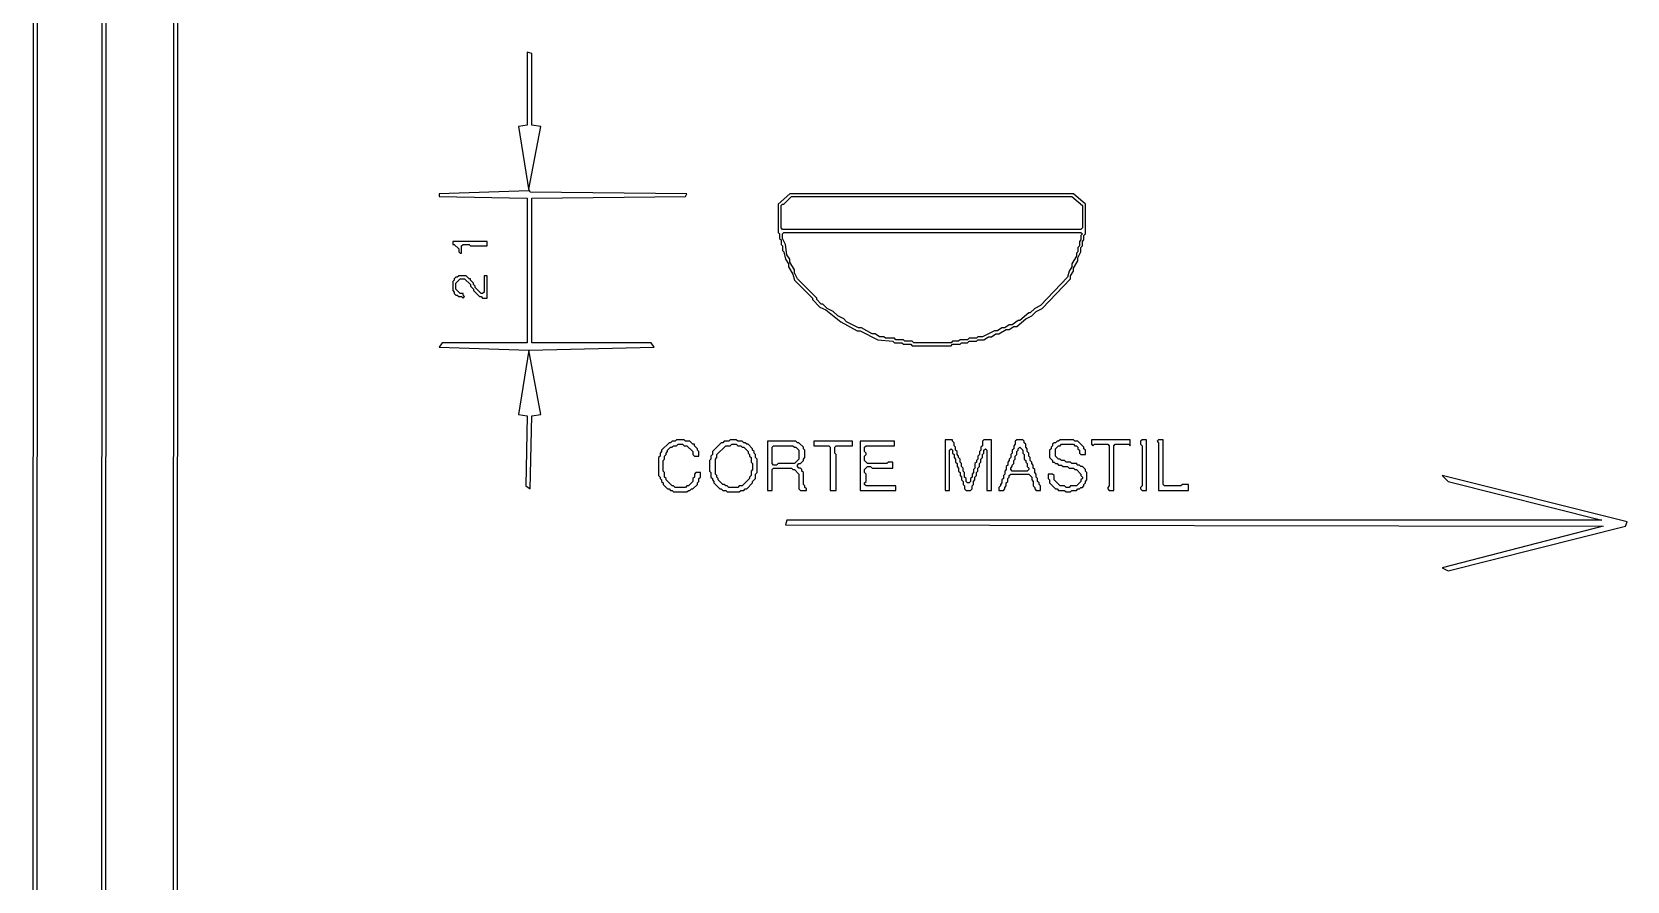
# Model space of a CAD drawing. Extents: x 17 to 323, y -435 to -5.
# Drawn here: x 16.9 to 123.8, y -162.9 to -106 of the extents above; entities that cross this region are included whole.
import ezdxf

# ---------------------------------------------------------------- set-up
doc = ezdxf.new("R2010")
doc.units = 0

msp = doc.modelspace()

# ---------------------------------------------------------------- linework, layer by layer
at = {"layer": 'CONTOURS'}
for p, q in [((17, -4.7), (16.9, -434.9)), ((17.2, -434.5), (17.3, -5)), ((21.6, -9.4), (21.5, -430.1)), ((21.8, -429.8), (21.9, -9.7)), ((26.4, -14.2), (26.3, -425.4)), ((26.6, -425), (26.7, -14.5)), ((50.1, -107.3), (50.1, -112.2)), ((50.4, -107.4), (50.1, -107.3)), ((50.4, -112.2), (50.4, -107.4)), ((50.1, -112.2), (49.5, -112.3)), ((51, -112.3), (50.4, -112.2)), ((49.5, -112.3), (50.2, -116.6)), ((50.2, -116.5), (51, -112.3)), ((50.3, -116.7), (50.2, -116.5)), ((50.2, -116.6), (44.2, -116.8)), ((44.2, -116.8), (44.2, -117)), ((44.2, -117), (50.1, -117.1)), ((50.1, -117.1), (50.1, -126.8)), ((60.8, -116.8), (50.3, -116.7)), ((50.4, -117.1), (60.7, -117)), ((50.4, -126.8), (50.4, -117.1)), ((60.7, -117), (60.8, -116.8)), ((67.7, -116.8), (66.9, -117.5)), ((66.9, -117.5), (66.9, -119.4)), ((67.1, -117.6), (67.2, -117.5)), ((67.2, -117.5), (67.3, -117.5)), ((67.3, -117.5), (67.8, -117)), ((86.7, -116.8), (67.7, -116.8)), ((67.8, -117), (86.6, -117)), ((86.6, -117), (87.3, -117.6)), ((87.5, -117.5), (86.7, -116.8)), ((87.5, -119.5), (87.5, -117.5)), ((67.1, -119.1), (67.1, -117.6)), ((87.3, -117.6), (87.3, -119.1)), ((66.9, -119.4), (67, -119.5)), ((67, -119.5), (67, -119.8)), ((67.2, -119.2), (67.1, -119.1)), ((87.2, -119.2), (67.2, -119.2)), ((67.2, -119.5), (67.3, -119.4)), ((67.2, -119.8), (67.2, -119.5)), ((67.3, -119.4), (87.2, -119.4)), ((87.3, -119.1), (87.2, -119.2)), ((87.2, -119.4), (87.3, -119.5)), ((87.3, -119.5), (87.2, -119.6)), ((87.2, -119.6), (87.2, -119.9)), ((87.4, -119.6), (87.5, -119.5)), ((87.4, -119.9), (87.4, -119.6)), ((45.1, -120), (45.1, -120.2)), ((47.4, -120), (45.1, -120)), ((45.1, -120.2), (45.2, -120.2)), ((45.2, -120.2), (45.5, -120.5)), ((45.5, -120.5), (45.5, -120.7)), ((45.5, -120.7), (45.6, -120.8)), ((45.7, -120.3), (45.8, -120.2)), ((45.7, -120.8), (45.7, -120.3)), ((45.8, -120.2), (46.2, -120.2)), ((46.2, -120.2), (46.3, -120.3)), ((46.3, -120.3), (47.4, -120.3)), ((47.4, -120.3), (47.4, -120)), ((67, -119.8), (67.1, -119.9)), ((67.1, -119.9), (67.1, -120.2)), ((67.1, -120.2), (67.2, -120.3)), ((67.4, -120.2), (67.2, -119.8)), ((67.2, -120.3), (67.2, -120.6)), ((67.2, -120.6), (67.3, -120.7)), ((67.3, -120.7), (67.4, -121.2)), ((67.5, -120.9), (67.4, -120.2)), ((87, -120.7), (86.9, -120.8)), ((87.1, -120.3), (87, -120.4)), ((87, -120.4), (87, -120.7)), ((87, -121.1), (87.2, -120.7)), ((87.2, -119.9), (87.1, -120)), ((87.1, -120), (87.1, -120.3)), ((87.2, -120.4), (87.3, -120.3)), ((87.2, -120.7), (87.2, -120.4)), ((87.3, -120), (87.4, -119.9)), ((87.3, -120.3), (87.3, -120)), ((45.6, -120.8), (45.7, -120.8)), ((67.4, -121.2), (67.6, -121.5)), ((67.7, -121.2), (67.5, -120.9)), ((67.6, -121.5), (67.6, -121.7)), ((67.6, -121.7), (67.9, -122.2)), ((67.7, -121.4), (67.7, -121.2)), ((68, -121.9), (67.7, -121.4)), ((86.6, -121.7), (86.4, -122)), ((86.9, -121), (86.6, -121.5)), ((86.6, -121.5), (86.6, -121.7)), ((86.7, -121.8), (87, -121.3)), ((86.7, -122), (86.7, -121.8)), ((86.9, -120.8), (86.9, -121)), ((87, -121.3), (87, -121.1)), ((45.2, -122.6), (45.1, -122.7)), ((45.1, -122.7), (45.1, -123.3)), ((45.3, -122.4), (45.2, -122.5)), ((45.2, -122.5), (45.2, -122.6)), ((45.4, -122.4), (45.3, -122.4)), ((45.3, -122.8), (45.6, -122.5)), ((45.3, -123.2), (45.3, -122.8)), ((45.5, -122.3), (45.4, -122.4)), ((46, -122.3), (45.5, -122.3)), ((45.6, -122.5), (45.9, -122.5)), ((45.9, -122.5), (46.3, -122.9)), ((46.2, -122.5), (46, -122.3)), ((46.3, -122.5), (46.2, -122.5)), ((46.3, -122.6), (46.3, -122.5)), ((46.5, -122.8), (46.3, -122.6)), ((46.3, -122.9), (46.3, -123)), ((46.5, -122.9), (46.5, -122.8)), ((46.6, -123), (46.5, -122.9)), ((47.4, -122.3), (47.2, -122.3)), ((47.2, -122.3), (47.2, -123.4)), ((47.4, -123.8), (47.4, -122.3)), ((67.9, -122.2), (68, -122.6)), ((68, -122.1), (68, -121.9)), ((68.2, -122.5), (68, -122.1)), ((68, -122.6), (69.2, -123.8)), ((69.5, -123.8), (68.2, -122.5)), ((86.3, -122.4), (84.5, -124.3)), ((84.6, -124.5), (86.5, -122.5)), ((86.4, -122), (86.3, -122.4)), ((86.5, -122.3), (86.7, -122)), ((86.5, -122.5), (86.5, -122.3)), ((45.1, -123.3), (45.2, -123.4)), ((45.2, -123.4), (45.2, -123.5)), ((45.2, -123.5), (45.3, -123.6)), ((45.6, -123.5), (45.3, -123.2)), ((45.3, -123.6), (45.4, -123.6)), ((45.4, -123.6), (45.5, -123.7)), ((45.5, -123.7), (45.7, -123.7)), ((45.8, -123.5), (45.6, -123.5)), ((45.7, -123.7), (45.8, -123.8)), ((45.8, -123.6), (45.8, -123.5)), ((45.9, -123.7), (45.8, -123.6)), ((45.8, -123.8), (45.9, -123.7)), ((46.3, -123), (46.5, -123.2)), ((46.5, -123.2), (46.5, -123.3)), ((46.5, -123.3), (46.9, -123.7)), ((46.6, -123.1), (46.6, -123)), ((47, -123.5), (46.6, -123.1)), ((46.9, -123.7), (47, -123.7)), ((47.1, -123.5), (47, -123.5)), ((47, -123.7), (47.1, -123.8)), ((47.2, -123.4), (47.1, -123.5)), ((47.1, -123.8), (47.4, -123.8)), ((69.2, -123.8), (69.2, -123.9)), ((69.2, -123.9), (69.7, -124.4)), ((69.5, -123.9), (69.5, -123.8)), ((69.8, -124.2), (69.5, -123.9)), ((69.7, -124.4), (70.1, -124.6)), ((69.9, -124.2), (69.8, -124.2)), ((70.2, -124.5), (69.9, -124.2)), ((70.1, -124.6), (71.1, -125.4)), ((70.6, -124.7), (70.2, -124.5)), ((70.9, -125), (70.6, -124.7)), ((71.3, -125.2), (70.9, -125)), ((83.7, -124.8), (83.1, -125.3)), ((83.5, -125.2), (83.9, -125)), ((83.8, -124.8), (83.7, -124.8)), ((84.1, -124.5), (83.8, -124.8)), ((83.9, -125), (84.2, -124.7)), ((84.5, -124.3), (84.1, -124.5)), ((84.2, -124.7), (84.6, -124.5)), ((71.1, -125.4), (72.2, -126)), ((71.5, -125.4), (71.3, -125.2)), ((72.3, -125.8), (71.5, -125.4)), ((72.2, -126), (72.4, -126)), ((72.5, -125.8), (72.3, -125.8)), ((72.4, -126), (73.6, -126.6)), ((73.2, -126.2), (72.5, -125.8)), ((81.4, -126), (80.6, -126.4)), ((81.6, -126), (81.4, -126)), ((81.9, -125.8), (81.6, -126)), ((81.7, -126.2), (82.2, -125.9)), ((82.1, -125.8), (81.9, -125.8)), ((82.4, -125.6), (82.1, -125.8)), ((82.2, -125.9), (82.4, -125.9)), ((82.6, -125.6), (82.4, -125.6)), ((82.4, -125.9), (82.7, -125.7)), ((83, -125.3), (82.6, -125.6)), ((82.7, -125.7), (82.9, -125.7)), ((82.9, -125.7), (83.5, -125.2)), ((83.1, -125.3), (83, -125.3)), ((44.4, -126.8), (44.2, -127.1)), ((44.2, -127.1), (50.2, -127.3)), ((50.1, -126.8), (44.4, -126.8)), ((50.2, -127.3), (58.6, -127.1)), ((58.4, -126.8), (50.4, -126.8)), ((58.6, -127.1), (58.4, -126.8)), ((73.4, -126.2), (73.2, -126.2)), ((73.7, -126.4), (73.4, -126.2)), ((73.6, -126.6), (74.6, -126.7)), ((74, -126.4), (73.7, -126.4)), ((74.1, -126.5), (74, -126.4)), ((74.7, -126.5), (74.1, -126.5)), ((74.6, -126.7), (74.7, -126.8)), ((74.8, -126.6), (74.7, -126.5)), ((74.7, -126.8), (75.2, -126.8)), ((75.3, -126.6), (74.8, -126.6)), ((75.2, -126.8), (75.3, -126.9)), ((75.4, -126.7), (75.3, -126.6)), ((75.3, -126.9), (75.8, -126.9)), ((75.9, -126.7), (75.4, -126.7)), ((75.8, -126.9), (75.9, -127)), ((76, -126.8), (75.9, -126.7)), ((75.9, -127), (78.5, -127)), ((78.5, -126.8), (76, -126.8)), ((78.6, -126.7), (78.5, -126.8)), ((78.5, -127), (78.6, -126.9)), ((79, -126.7), (78.6, -126.7)), ((78.6, -126.9), (79.1, -126.9)), ((79.1, -126.6), (79, -126.7)), ((79.6, -126.6), (79.1, -126.6)), ((79.1, -126.9), (79.2, -126.8)), ((79.2, -126.8), (79.6, -126.8)), ((79.7, -126.5), (79.6, -126.6)), ((79.6, -126.8), (79.7, -126.7)), ((80.2, -126.5), (79.7, -126.5)), ((79.7, -126.7), (80.2, -126.7)), ((80.3, -126.4), (80.2, -126.5)), ((80.2, -126.7), (80.3, -126.6)), ((80.6, -126.4), (80.3, -126.4)), ((80.3, -126.6), (80.7, -126.6)), ((80.7, -126.6), (81, -126.4)), ((81, -126.4), (81.2, -126.4)), ((81.2, -126.4), (81.5, -126.2)), ((81.5, -126.2), (81.7, -126.2)), ((50.2, -127.3), (49.5, -131.6)), ((51, -131.6), (50.2, -127.3)), ((49.5, -131.6), (50.1, -131.7)), ((50.1, -131.7), (50, -136.4)), ((50.3, -136.6), (50.4, -131.7)), ((50.4, -131.7), (51, -131.6)), ((59.6, -133.5), (59.1, -134)), ((59.7, -133.5), (59.6, -133.5)), ((59.8, -133.4), (59.7, -133.5)), ((60, -133.4), (59.8, -133.4)), ((60.1, -133.3), (60, -133.4)), ((60.6, -133.3), (60.1, -133.3)), ((60.1, -133.7), (60.2, -133.6)), ((60.2, -133.6), (60.5, -133.6)), ((60.5, -133.6), (60.6, -133.7)), ((60.7, -133.4), (60.6, -133.3)), ((61, -133.4), (60.7, -133.4)), ((61.2, -133.6), (61, -133.4)), ((61.3, -133.6), (61.2, -133.6)), ((61.3, -133.7), (61.3, -133.6)), ((63.1, -133.5), (62.5, -134.1)), ((63.2, -133.5), (63.1, -133.5)), ((63.3, -133.4), (63.2, -133.5)), ((63.6, -133.4), (63.3, -133.4)), ((63.7, -133.3), (63.6, -133.4)), ((64.1, -133.3), (63.7, -133.3)), ((63.7, -133.7), (63.8, -133.6)), ((63.8, -133.6), (64.1, -133.6)), ((64.2, -133.4), (64.1, -133.3)), ((64.1, -133.6), (64.2, -133.7)), ((64.5, -133.4), (64.2, -133.4)), ((64.6, -133.5), (64.5, -133.4)), ((64.7, -133.5), (64.6, -133.5)), ((64.8, -133.6), (64.7, -133.5)), ((64.9, -133.6), (64.8, -133.6)), ((65.2, -133.9), (64.9, -133.6)), ((66.2, -133.4), (66.2, -136.7)), ((68.1, -133.4), (66.2, -133.4)), ((68.2, -133.5), (68.1, -133.4)), ((68.3, -133.5), (68.2, -133.5)), ((68.6, -133.8), (68.3, -133.5)), ((69.3, -133.4), (69.3, -133.7)), ((71.9, -133.4), (69.3, -133.4)), ((71.9, -133.7), (71.9, -133.4)), ((72.4, -133.4), (72.4, -136.7)), ((74.7, -133.4), (72.4, -133.4)), ((74.7, -133.7), (74.7, -133.4)), ((78.1, -133.3), (78.1, -136.7)), ((78.6, -133.3), (78.1, -133.3)), ((78.6, -133.4), (78.6, -133.3)), ((78.7, -133.5), (78.6, -133.4)), ((78.7, -133.7), (78.7, -133.5)), ((80.7, -133.3), (80.6, -133.4)), ((80.6, -133.4), (80.6, -133.7)), ((81.2, -133.3), (80.7, -133.3)), ((81.2, -136.7), (81.2, -133.3)), ((82.8, -133.6), (82.7, -133.7)), ((82.9, -133.3), (82.8, -133.4)), ((82.8, -133.4), (82.8, -133.6)), ((83.3, -133.3), (82.9, -133.3)), ((83.4, -133.4), (83.3, -133.3)), ((83.4, -133.5), (83.4, -133.4)), ((83.5, -133.6), (83.4, -133.5)), ((83.5, -133.8), (83.5, -133.6)), ((85.4, -133.5), (85.3, -133.6)), ((85.3, -133.6), (85.3, -133.7)), ((85.5, -133.5), (85.4, -133.5)), ((85.6, -133.4), (85.5, -133.5)), ((85.7, -133.4), (85.6, -133.4)), ((85.8, -133.3), (85.7, -133.4)), ((86.7, -133.3), (85.8, -133.3)), ((85.8, -133.7), (85.9, -133.6)), ((85.9, -133.6), (86.7, -133.6)), ((86.8, -133.4), (86.7, -133.3)), ((86.7, -133.6), (86.8, -133.7)), ((87, -133.4), (86.8, -133.4)), ((87.4, -133.8), (87, -133.4)), ((87.9, -133.3), (87.9, -133.6)), ((90.5, -133.3), (87.9, -133.3)), ((87.9, -133.6), (88, -133.7)), ((88, -133.7), (88.1, -133.6)), ((88.1, -133.6), (89, -133.6)), ((89, -133.6), (89.1, -133.7)), ((89.4, -133.7), (89.5, -133.6)), ((89.5, -133.6), (90.4, -133.6)), ((90.4, -133.6), (90.5, -133.7)), ((90.5, -133.7), (90.5, -133.3)), ((91.3, -133.3), (91.2, -133.4)), ((91.2, -133.4), (91.2, -133.6)), ((91.2, -133.6), (91.3, -133.7)), ((91.6, -133.3), (91.3, -133.3)), ((91.6, -136.7), (91.6, -133.3)), ((92.4, -133.3), (92.3, -133.4)), ((92.3, -133.4), (92.4, -133.5)), ((92.7, -133.3), (92.4, -133.3)), ((92.4, -133.5), (92.4, -136.7)), ((92.7, -136.3), (92.7, -133.3)), ((59, -134.4), (58.9, -134.5)), ((58.9, -134.5), (58.9, -135.7)), ((59.1, -134.1), (59, -134.2)), ((59, -134.2), (59, -134.4)), ((59.1, -134), (59.1, -134.1)), ((59.2, -134.7), (59.3, -134.6)), ((59.3, -134.4), (59.4, -134.3)), ((59.3, -134.6), (59.3, -134.4)), ((59.4, -134.2), (59.5, -134.1)), ((59.4, -134.3), (59.4, -134.2)), ((59.5, -134), (59.7, -133.8)), ((59.5, -134.1), (59.5, -134)), ((59.7, -133.8), (59.8, -133.8)), ((59.8, -133.8), (59.9, -133.7)), ((59.9, -133.7), (60.1, -133.7)), ((60.6, -133.7), (60.8, -133.7)), ((60.8, -133.7), (61.2, -134.1)), ((61.2, -134.1), (61.2, -134.3)), ((61.2, -134.3), (61.3, -134.4)), ((61.5, -133.9), (61.3, -133.7)), ((61.3, -134.4), (61.6, -134.4)), ((61.5, -134), (61.5, -133.9)), ((61.6, -134.1), (61.5, -134)), ((61.6, -134.4), (61.6, -134.1)), ((62.4, -134.6), (62.3, -134.7)), ((62.5, -134.3), (62.4, -134.4)), ((62.4, -134.4), (62.4, -134.6)), ((62.5, -134.1), (62.5, -134.3)), ((62.7, -134.6), (62.8, -134.5)), ((62.7, -135.6), (62.7, -134.6)), ((62.8, -134.3), (63.4, -133.7)), ((62.8, -134.5), (62.8, -134.3)), ((63.4, -133.7), (63.7, -133.7)), ((64.2, -133.7), (64.4, -133.7)), ((64.4, -133.7), (64.5, -133.8)), ((64.5, -133.8), (64.6, -133.8)), ((64.6, -133.8), (64.9, -134.1)), ((64.9, -134.1), (64.9, -134.2)), ((64.9, -134.2), (65, -134.3)), ((65, -134.3), (65, -134.4)), ((65, -134.4), (65.1, -134.5)), ((65.1, -134.5), (65.1, -134.8)), ((65.2, -134), (65.2, -133.9)), ((65.3, -134.1), (65.2, -134)), ((65.3, -134.2), (65.3, -134.1)), ((65.4, -134.3), (65.3, -134.2)), ((65.4, -134.5), (65.4, -134.3)), ((65.5, -134.6), (65.4, -134.5)), ((65.5, -135.5), (65.5, -134.6)), ((66.5, -133.8), (66.6, -133.7)), ((66.5, -134.9), (66.5, -133.8)), ((66.6, -133.7), (67.9, -133.7)), ((67.9, -133.7), (68, -133.8)), ((68, -133.8), (68.1, -133.8)), ((68.3, -134.6), (68, -134.9)), ((68.1, -133.8), (68.3, -134)), ((68.3, -134), (68.3, -134.6)), ((68.6, -133.9), (68.6, -133.8)), ((68.7, -134), (68.6, -133.9)), ((68.6, -134.6), (68.7, -134.5)), ((68.6, -134.7), (68.6, -134.6)), ((68.7, -134.5), (68.7, -134)), ((69.3, -133.7), (70.3, -133.7)), ((70.3, -133.7), (70.4, -133.8)), ((70.4, -133.8), (70.4, -136.7)), ((70.7, -133.8), (70.8, -133.7)), ((70.7, -134.2), (70.7, -133.8)), ((70.8, -134.3), (70.7, -134.2)), ((70.8, -133.7), (71.9, -133.7)), ((70.8, -136.7), (70.8, -134.3)), ((72.7, -133.8), (72.8, -133.7)), ((72.7, -134.1), (72.7, -133.8)), ((72.8, -134.2), (72.7, -134.1)), ((72.7, -134.4), (72.8, -134.3)), ((72.7, -134.7), (72.7, -134.4)), ((72.8, -133.7), (74.7, -133.7)), ((72.8, -134.3), (72.8, -134.2)), ((78.4, -134), (78.5, -133.9)), ((78.4, -136.7), (78.4, -134)), ((78.5, -133.9), (78.6, -134)), ((78.6, -134), (78.6, -134.2)), ((78.6, -134.2), (78.7, -134.3)), ((78.8, -133.8), (78.7, -133.7)), ((78.7, -134.3), (78.7, -134.5)), ((78.7, -134.5), (78.8, -134.6)), ((78.8, -134), (78.8, -133.8)), ((78.9, -134.1), (78.8, -134)), ((78.8, -134.6), (78.8, -134.8)), ((78.9, -134.3), (78.9, -134.1)), ((79, -134.4), (78.9, -134.3)), ((79, -134.5), (79, -134.4)), ((79.1, -134.6), (79, -134.5)), ((79.1, -134.8), (79.1, -134.6)), ((80.3, -134.6), (80.2, -134.7)), ((80.4, -134.3), (80.3, -134.4)), ((80.3, -134.4), (80.3, -134.6)), ((80.5, -134), (80.4, -134.1)), ((80.4, -134.1), (80.4, -134.3)), ((80.6, -133.7), (80.5, -133.8)), ((80.5, -133.8), (80.5, -134)), ((80.5, -134.6), (80.6, -134.5)), ((80.5, -134.8), (80.5, -134.6)), ((80.6, -134.3), (80.7, -134.2)), ((80.6, -134.5), (80.6, -134.3)), ((80.7, -134), (80.8, -133.9)), ((80.7, -134.2), (80.7, -134)), ((80.8, -133.9), (80.9, -134)), ((80.9, -134), (80.9, -136.7)), ((82.5, -134.5), (82.4, -134.6)), ((82.4, -134.6), (82.4, -134.7)), ((82.6, -134.2), (82.5, -134.3)), ((82.5, -134.3), (82.5, -134.5)), ((82.7, -133.9), (82.6, -134)), ((82.6, -134), (82.6, -134.2)), ((82.7, -133.7), (82.7, -133.9)), ((82.7, -134.7), (82.8, -134.6)), ((82.8, -134.4), (82.9, -134.3)), ((82.8, -134.6), (82.8, -134.4)), ((82.9, -134.1), (83, -134)), ((82.9, -134.3), (82.9, -134.1)), ((83, -133.9), (83.1, -133.8)), ((83, -134), (83, -133.9)), ((83.1, -133.8), (83.3, -134)), ((83.3, -134), (83.3, -134.2)), ((83.3, -134.2), (83.4, -134.3)), ((83.4, -134.3), (83.4, -134.6)), ((83.4, -134.6), (83.5, -134.7)), ((83.6, -133.9), (83.5, -133.8)), ((83.6, -134.1), (83.6, -133.9)), ((83.7, -134.2), (83.6, -134.1)), ((83.7, -134.4), (83.7, -134.2)), ((83.8, -134.5), (83.7, -134.4)), ((83.8, -134.7), (83.8, -134.5)), ((85.2, -133.9), (85.1, -134)), ((85.1, -134), (85.1, -134.5)), ((85.1, -134.5), (85.3, -134.7)), ((85.3, -133.7), (85.2, -133.8)), ((85.2, -133.8), (85.2, -133.9)), ((85.5, -133.9), (85.7, -133.7)), ((85.5, -134.4), (85.5, -133.9)), ((85.7, -134.6), (85.5, -134.4)), ((85.7, -133.7), (85.8, -133.7)), ((85.8, -134.6), (85.7, -134.6)), ((85.9, -134.7), (85.8, -134.6)), ((86.8, -133.7), (86.9, -133.7)), ((86.9, -133.7), (87, -133.8)), ((87, -133.8), (87, -133.9)), ((87, -133.9), (87.1, -134)), ((87.1, -134), (87.1, -134.2)), ((87.1, -134.2), (87.2, -134.3)), ((87.2, -134.3), (87.5, -134.3)), ((87.4, -133.9), (87.4, -133.8)), ((87.5, -134), (87.4, -133.9)), ((87.5, -134.3), (87.5, -134)), ((89.1, -133.7), (89.1, -136.4)), ((89.4, -136.7), (89.4, -133.7)), ((91.3, -133.7), (91.3, -136.4)), ((58.9, -135.7), (59, -135.8)), ((59.2, -135.4), (59.2, -134.7)), ((59.3, -135.5), (59.2, -135.4)), ((59.3, -135.8), (59.3, -135.5)), ((61.4, -135.5), (61.3, -135.6)), ((61.3, -135.6), (61.3, -135.8)), ((61.7, -135.5), (61.4, -135.5)), ((61.7, -135.8), (61.7, -135.5)), ((62.3, -134.7), (62.3, -135.4)), ((62.3, -135.4), (62.4, -135.5)), ((62.4, -135.5), (62.4, -135.8)), ((62.8, -135.7), (62.7, -135.6)), ((62.8, -135.8), (62.8, -135.7)), ((65.1, -135.7), (65, -135.8)), ((65.1, -134.8), (65.2, -134.9)), ((65.2, -135.3), (65.1, -135.4)), ((65.1, -135.4), (65.1, -135.7)), ((65.2, -134.9), (65.2, -135.3)), ((65.4, -135.6), (65.5, -135.5)), ((65.4, -135.9), (65.4, -135.6)), ((66.6, -135), (66.5, -134.9)), ((66.5, -135.3), (66.6, -135.2)), ((66.5, -136.7), (66.5, -135.3)), ((66.8, -135), (66.6, -135)), ((66.6, -135.2), (67.8, -135.2)), ((66.9, -134.9), (66.8, -135)), ((68, -134.9), (66.9, -134.9)), ((67.8, -135.2), (67.9, -135.3)), ((67.9, -135.3), (68, -135.3)), ((68, -135.3), (68.3, -135.6)), ((68.2, -135), (68.3, -134.9)), ((68.2, -135.1), (68.2, -135)), ((68.3, -135.2), (68.2, -135.1)), ((68.3, -134.9), (68.4, -134.9)), ((68.4, -135.2), (68.3, -135.2)), ((68.3, -135.6), (68.3, -136.6)), ((68.4, -134.9), (68.6, -134.7)), ((68.5, -135.3), (68.4, -135.2)), ((68.5, -135.4), (68.5, -135.3)), ((68.6, -135.5), (68.5, -135.4)), ((68.6, -136.3), (68.6, -135.5)), ((72.9, -134.9), (72.7, -134.7)), ((72.7, -135.3), (72.9, -135.1)), ((72.7, -135.5), (72.7, -135.3)), ((72.8, -135.6), (72.7, -135.5)), ((72.8, -136.1), (72.8, -135.6)), ((74.2, -134.9), (72.9, -134.9)), ((72.9, -135.1), (73.1, -135.1)), ((73.1, -135.1), (73.2, -135.2)), ((73.2, -135.2), (74.6, -135.2)), ((74.3, -134.8), (74.2, -134.9)), ((74.6, -134.8), (74.3, -134.8)), ((74.6, -135.2), (74.6, -134.8)), ((78.8, -134.8), (78.9, -134.9)), ((78.9, -134.9), (78.9, -135.1)), ((78.9, -135.1), (79, -135.2)), ((79, -135.2), (79, -135.4)), ((79, -135.4), (79.1, -135.5)), ((79.2, -134.9), (79.1, -134.8)), ((79.1, -135.5), (79.1, -135.7)), ((79.1, -135.7), (79.2, -135.8)), ((79.2, -135.1), (79.2, -134.9)), ((79.3, -135.2), (79.2, -135.1)), ((79.3, -135.4), (79.3, -135.2)), ((79.4, -135.5), (79.3, -135.4)), ((79.4, -135.8), (79.4, -135.5)), ((80, -135.5), (79.9, -135.6)), ((79.9, -135.6), (79.9, -135.8)), ((80.1, -135.2), (80, -135.3)), ((80, -135.3), (80, -135.5)), ((80.2, -134.8), (80.1, -134.9)), ((80.1, -134.9), (80.1, -135.2)), ((80.1, -135.8), (80.2, -135.7)), ((80.2, -134.7), (80.2, -134.8)), ((80.2, -135.5), (80.3, -135.4)), ((80.2, -135.7), (80.2, -135.5)), ((80.3, -135.2), (80.4, -135.1)), ((80.3, -135.4), (80.3, -135.2)), ((80.4, -134.9), (80.5, -134.8)), ((80.4, -135.1), (80.4, -134.9)), ((82.1, -135.6), (82, -135.7)), ((82, -135.7), (82, -135.9)), ((82.2, -135.3), (82.1, -135.4)), ((82.1, -135.4), (82.1, -135.6)), ((82.3, -135), (82.2, -135.1)), ((82.2, -135.1), (82.2, -135.3)), ((82.4, -134.7), (82.3, -134.8)), ((82.3, -134.8), (82.3, -135)), ((82.4, -135.7), (82.5, -135.6)), ((82.4, -135.8), (82.4, -135.7)), ((82.5, -135.2), (82.6, -135.1)), ((82.5, -135.3), (82.5, -135.2)), ((82.6, -135.4), (82.5, -135.3)), ((82.5, -135.6), (83.7, -135.6)), ((82.6, -135), (82.7, -134.9)), ((82.6, -135.1), (82.6, -135)), ((83.6, -135.4), (82.6, -135.4)), ((82.7, -134.9), (82.7, -134.7)), ((83.5, -134.7), (83.5, -134.8)), ((83.5, -134.8), (83.6, -134.9)), ((83.6, -134.9), (83.6, -135.1)), ((83.6, -135.1), (83.7, -135.2)), ((83.7, -135.3), (83.6, -135.4)), ((83.7, -135.2), (83.7, -135.3)), ((83.7, -135.6), (83.9, -135.8)), ((83.9, -134.8), (83.8, -134.7)), ((83.9, -134.9), (83.9, -134.8)), ((84, -135), (83.9, -134.9)), ((84, -135.2), (84, -135)), ((84.1, -135.3), (84, -135.2)), ((84.1, -135.5), (84.1, -135.3)), ((84.2, -135.6), (84.1, -135.5)), ((84.2, -135.8), (84.2, -135.6)), ((85.3, -135.6), (85, -135.6)), ((85, -135.6), (85, -135.9)), ((85.3, -134.7), (85.3, -134.8)), ((85.3, -134.8), (85.4, -134.8)), ((85.4, -135.7), (85.3, -135.6)), ((85.4, -134.8), (85.5, -134.9)), ((85.4, -136), (85.4, -135.7)), ((85.5, -134.9), (85.6, -134.9)), ((85.6, -134.9), (85.7, -135)), ((85.7, -135), (85.9, -135)), ((86.1, -134.7), (85.9, -134.7)), ((85.9, -135), (86, -135.1)), ((86, -135.1), (86.3, -135.1)), ((86.2, -134.8), (86.1, -134.7)), ((86.5, -134.8), (86.2, -134.8)), ((86.3, -135.1), (86.4, -135.2)), ((86.4, -135.2), (86.7, -135.2)), ((86.6, -134.9), (86.5, -134.8)), ((86.9, -134.9), (86.6, -134.9)), ((86.7, -135.2), (86.8, -135.3)), ((86.8, -135.3), (86.9, -135.3)), ((87, -135), (86.9, -134.9)), ((86.9, -135.3), (87.2, -135.6)), ((87.1, -135), (87, -135)), ((87.2, -135.1), (87.1, -135)), ((87.3, -135.1), (87.2, -135.1)), ((87.2, -135.6), (87.2, -135.7)), ((87.2, -135.7), (87.3, -135.8)), ((87.5, -135.3), (87.3, -135.1)), ((87.5, -135.4), (87.5, -135.3)), ((87.6, -135.5), (87.5, -135.4)), ((87.6, -136), (87.6, -135.5)), ((123.8, -138.8), (111.4, -135.7)), ((111.4, -135.7), (111.8, -136.1)), ((50, -136.4), (50.3, -136.6)), ((59, -135.8), (59, -135.9)), ((59, -135.9), (59.1, -136)), ((59.1, -136), (59.1, -136.1)), ((59.1, -136.1), (59.2, -136.2)), ((59.2, -136.2), (59.2, -136.3)), ((59.2, -136.3), (59.5, -136.6)), ((59.4, -135.9), (59.3, -135.8)), ((59.4, -136), (59.4, -135.9)), ((59.8, -136.4), (59.4, -136)), ((59.5, -136.6), (59.6, -136.6)), ((59.6, -136.6), (59.7, -136.7)), ((59.7, -136.7), (59.8, -136.7)), ((59.9, -136.4), (59.8, -136.4)), ((59.8, -136.7), (59.9, -136.8)), ((60, -136.5), (59.9, -136.4)), ((59.9, -136.8), (60.8, -136.8)), ((60.7, -136.5), (60, -136.5)), ((60.8, -136.4), (60.7, -136.5)), ((60.9, -136.4), (60.8, -136.4)), ((60.8, -136.8), (60.9, -136.7)), ((61.2, -136.1), (60.9, -136.4)), ((60.9, -136.7), (61, -136.7)), ((61, -136.7), (61.1, -136.6)), ((61.1, -136.6), (61.2, -136.6)), ((61.3, -135.8), (61.2, -135.9)), ((61.2, -135.9), (61.2, -136.1)), ((61.2, -136.6), (61.5, -136.3)), ((61.5, -136.2), (61.6, -136.1)), ((61.5, -136.3), (61.5, -136.2)), ((61.6, -135.9), (61.7, -135.8)), ((61.6, -136.1), (61.6, -135.9)), ((62.4, -135.8), (62.5, -135.9)), ((62.5, -135.9), (62.5, -136)), ((62.5, -136), (62.6, -136.1)), ((62.6, -136.1), (62.6, -136.2)), ((62.6, -136.2), (63, -136.6)), ((62.9, -135.9), (62.8, -135.8)), ((62.9, -136), (62.9, -135.9)), ((63.2, -136.3), (62.9, -136)), ((63, -136.6), (63.1, -136.6)), ((63.1, -136.6), (63.2, -136.7)), ((63.3, -136.3), (63.2, -136.3)), ((63.2, -136.7), (63.4, -136.7)), ((63.4, -136.4), (63.3, -136.3)), ((63.5, -136.4), (63.4, -136.4)), ((63.4, -136.7), (63.5, -136.8)), ((63.6, -136.5), (63.5, -136.4)), ((63.5, -136.8), (64.3, -136.8)), ((64.2, -136.5), (63.6, -136.5)), ((64.3, -136.4), (64.2, -136.5)), ((64.5, -136.4), (64.3, -136.4)), ((64.3, -136.8), (64.4, -136.7)), ((64.4, -136.7), (64.6, -136.7)), ((65, -135.9), (64.5, -136.4)), ((64.6, -136.7), (64.7, -136.6)), ((64.7, -136.6), (64.8, -136.6)), ((64.8, -136.6), (65.2, -136.2)), ((65, -135.8), (65, -135.9)), ((65.2, -136.1), (65.4, -135.9)), ((65.2, -136.2), (65.2, -136.1)), ((66.2, -136.7), (66.5, -136.7)), ((68.3, -136.6), (68.4, -136.7)), ((68.4, -136.7), (68.8, -136.7)), ((68.7, -136.4), (68.6, -136.3)), ((68.7, -136.5), (68.7, -136.4)), ((68.8, -136.6), (68.7, -136.5)), ((68.8, -136.7), (68.8, -136.6)), ((70.4, -136.7), (70.8, -136.7)), ((72.4, -136.7), (74.8, -136.7)), ((72.7, -136.2), (72.8, -136.1)), ((72.7, -136.3), (72.7, -136.2)), ((72.8, -136.4), (72.7, -136.3)), ((74.8, -136.4), (72.8, -136.4)), ((74.8, -136.7), (74.8, -136.4)), ((78.1, -136.7), (78.4, -136.7)), ((79.2, -135.8), (79.2, -136)), ((79.2, -136), (79.3, -136.1)), ((79.3, -136.1), (79.3, -136.3)), ((79.3, -136.3), (79.4, -136.4)), ((79.5, -135.9), (79.4, -135.8)), ((79.4, -136.4), (79.4, -136.6)), ((79.4, -136.6), (79.5, -136.7)), ((79.5, -136.1), (79.5, -135.9)), ((79.6, -136.2), (79.5, -136.1)), ((79.5, -136.7), (79.8, -136.7)), ((79.7, -136.2), (79.6, -136.2)), ((79.8, -136.1), (79.7, -136.2)), ((79.9, -135.8), (79.8, -135.9)), ((79.8, -135.9), (79.8, -136.1)), ((79.8, -136.7), (79.9, -136.6)), ((79.9, -136.4), (80, -136.3)), ((79.9, -136.6), (79.9, -136.4)), ((80, -136.1), (80.1, -136)), ((80, -136.3), (80, -136.1)), ((80.1, -136), (80.1, -135.8)), ((80.9, -136.7), (81.2, -136.7)), ((81.8, -136.4), (81.7, -136.5)), ((81.7, -136.5), (81.7, -136.7)), ((81.7, -136.7), (82, -136.7)), ((81.9, -136.2), (81.8, -136.3)), ((81.8, -136.3), (81.8, -136.4)), ((82, -135.9), (81.9, -136)), ((81.9, -136), (81.9, -136.2)), ((82, -136.7), (82.1, -136.6)), ((82.1, -136.5), (82.2, -136.4)), ((82.1, -136.6), (82.1, -136.5)), ((82.2, -136.2), (82.3, -136.1)), ((82.2, -136.4), (82.2, -136.2)), ((82.3, -135.9), (82.4, -135.8)), ((82.3, -136.1), (82.3, -135.9)), ((83.9, -135.8), (83.9, -136)), ((83.9, -136), (84, -136.1)), ((84, -136.1), (84, -136.4)), ((84, -136.4), (84.1, -136.5)), ((84.1, -136.5), (84.1, -136.6)), ((84.1, -136.6), (84.2, -136.7)), ((84.3, -135.9), (84.2, -135.8)), ((84.2, -136.7), (84.5, -136.7)), ((84.3, -136.1), (84.3, -135.9)), ((84.4, -136.2), (84.3, -136.1)), ((84.4, -136.3), (84.4, -136.2)), ((84.5, -136.4), (84.4, -136.3)), ((84.5, -136.7), (84.5, -136.4)), ((85, -135.9), (85.1, -136)), ((85.1, -136), (85.1, -136.2)), ((85.1, -136.2), (85.5, -136.6)), ((85.8, -136.4), (85.4, -136)), ((85.5, -136.6), (85.6, -136.6)), ((85.6, -136.6), (85.7, -136.7)), ((85.7, -136.7), (86.1, -136.7)), ((86.1, -136.4), (85.8, -136.4)), ((86.2, -136.5), (86.1, -136.4)), ((86.1, -136.7), (86.2, -136.8)), ((86.4, -136.5), (86.2, -136.5)), ((86.2, -136.8), (86.5, -136.8)), ((86.5, -136.4), (86.4, -136.5)), ((86.9, -136.4), (86.5, -136.4)), ((86.5, -136.8), (86.6, -136.7)), ((86.6, -136.7), (86.9, -136.7)), ((87.2, -136.1), (86.9, -136.4)), ((86.9, -136.7), (87, -136.6)), ((87, -136.6), (87.1, -136.6)), ((87.1, -136.6), (87.2, -136.5)), ((87.3, -135.9), (87.2, -136)), ((87.2, -136), (87.2, -136.1)), ((87.2, -136.5), (87.3, -136.5)), ((87.3, -135.8), (87.3, -135.9)), ((87.3, -136.5), (87.4, -136.4)), ((87.4, -136.3), (87.5, -136.2)), ((87.4, -136.4), (87.4, -136.3)), ((87.5, -136.1), (87.6, -136)), ((87.5, -136.2), (87.5, -136.1)), ((89.1, -136.4), (89, -136.5)), ((89, -136.5), (89, -136.6)), ((89, -136.6), (89.1, -136.7)), ((89.1, -136.7), (89.4, -136.7)), ((91.3, -136.4), (91.2, -136.5)), ((91.2, -136.5), (91.2, -136.6)), ((91.2, -136.6), (91.3, -136.7)), ((91.3, -136.7), (91.6, -136.7)), ((92.4, -136.7), (94.4, -136.7)), ((92.8, -136.4), (92.7, -136.3)), ((93.9, -136.4), (92.8, -136.4)), ((94, -136.3), (93.9, -136.4)), ((94.4, -136.3), (94, -136.3)), ((94.4, -136.7), (94.4, -136.3)), ((111.8, -136.1), (122.1, -138.7)), ((67.5, -138.7), (67.4, -139)), ((122.1, -138.7), (67.5, -138.7)), ((123.7, -139.1), (123.8, -138.8)), ((67.4, -139), (122.2, -139.1)), ((122.2, -139.1), (111.4, -141.9)), ((111.8, -142.1), (123.7, -139.1)), ((111.4, -141.9), (111.8, -142.1))]:
    msp.add_line(p, q, dxfattribs=at)

doc.saveas('drawing.dxf')
